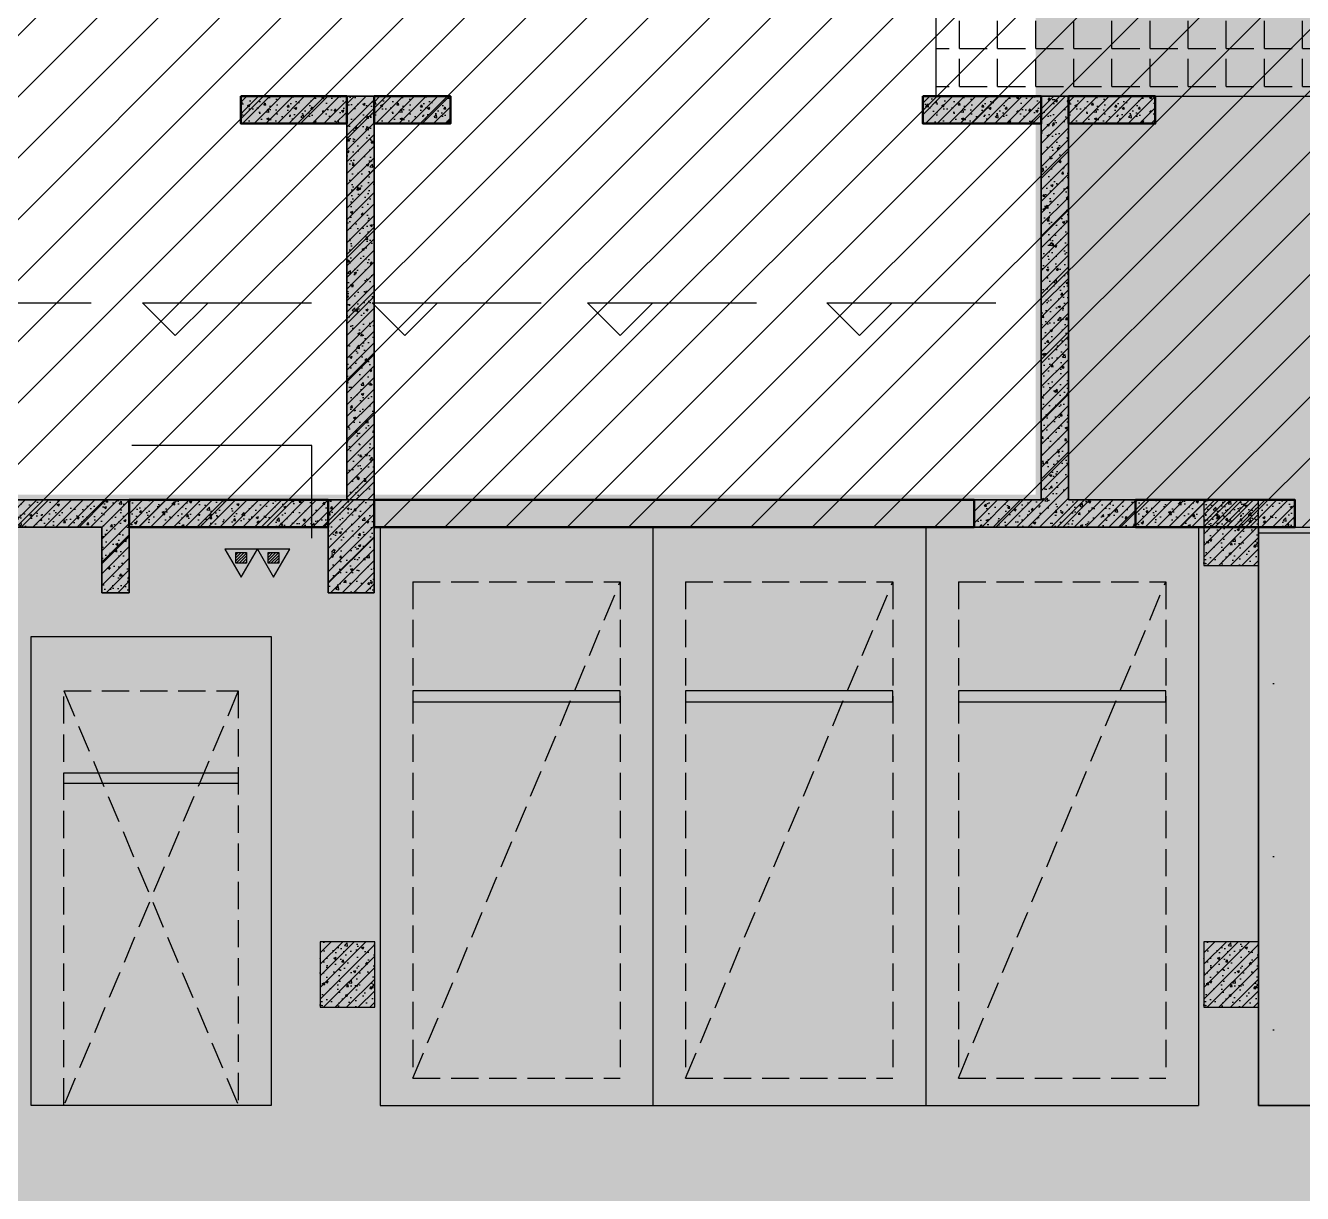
# Model space of a CAD drawing. Extents: x -1338203 to 1886333, y -530034 to 1031844.
# Drawn here: x 535456 to 547160, y 271842 to 282548 of the extents above; entities that cross this region are included whole.
import ezdxf

# ---------------------------------------------------------------- set-up
doc = ezdxf.new("R2010")
doc.units = 0
doc.header["$LTSCALE"] = 1000
doc.header["$MEASUREMENT"] = 0
doc.linetypes.add('A-001-平面B2$0$__DASH', pattern=[0.35, 0.25, -0.1])
doc.linetypes.add('DASH', pattern=[0.35, 0.25, -0.1])
doc.layers.add('A-001-主楼组合参照B1$0$0A-X-AREA', color=6, linetype='Continuous', plot=False)
for name, color, linetype in [('A-001-平面参照B1$0$0A-ELEV-PATT', 8, 'Continuous'), ('A-001-平面参照B1$0$AUDIT_D_220531184525-2', 40, 'Continuous'), ('A-001-车位参照B1$0$A-001-车位参照B1$0$0A-P-PKNG-CAR(B)', 21, 'Continuous'), ('A-19-平面B1$0$0A-A-SYMB-ELEV', 150, 'Continuous'), ('A-19-平面B1$0$0A-DETL-HATH', 8, 'Continuous'), ('p-a-regular', 5, 'Continuous'), ('S001地下一墙柱$0$S001地下一墙柱$0$0S-CC-LINE', 52, 'Continuous'), ('S001地下一墙柱$0$S001地下一墙柱$0$0S-CW-HATCH', 251, 'Continuous'), ('S001地下一墙柱$0$S001地下一墙柱$0$0S-CW-HATCH-UP', 251, 'Continuous'), ('S19柱墙B1_1$0$0S-CC-LINE', 52, 'Continuous'), ('S19柱墙B1_1$0$0S-CW-HATCH', 251, 'Continuous'), ('S19柱墙B1_1$0$0S-CW-HATCH-UP', 251, 'Continuous'), ('负一层消火栓$0$0P-DIM-FH', 3, 'Continuous'), ('负一层消火栓$0$0P-EQUIP-FH', 7, 'Continuous')]:
    doc.layers.add(name, color=color, linetype=linetype)
doc.layers.add('p-a-mini', color=7, linetype='Continuous', true_color=0x0050ff)
doc.layers.add('p-a-regular-narrow', color=7, linetype='Continuous', true_color=0x9600ff)
doc.layers.add('p-h-walkable', color=7, linetype='Continuous', lineweight=70, true_color=0xf0f0f0)
doc.layers.add('S19柱墙B1_1$0$0S-CW-LINE', color=7, linetype='Continuous', lineweight=50)
pattern_1 = [(45, (-22410.35, -99883.33), (-53.0330086, 53.0330086), []), (50, (-22410.35, -99883.33), (215.178055, -18.82564), [22.5, -247.5]), (355, (-22410.35, -99883.33), (-41.6254, 225.65764), [18, -198]), (100.4514, (-22392.42, -99884.9), (173.552815, 206.83186), [19.12206, -210.342634]), (46.1842, (-22410.35, -99823.33), (320.17231, -49.6557), [33.75, -371.25]), (96.6356, (-22383.67, -99827.47), (280.39881, 292.23536), [28.68309, -315.5139]), (351.1842, (-22410.35, -99823.33), (280.39858, 292.23558), [27, -297]), (21, (-22380.35, -99838.33), (179.072116, -120.785667), [22.5, -247.5]), (326, (-22380.35, -99838.33), (72.9946, 217.54501), [18, -198]), (71.4514, (-22365.43, -99848.4), (252.06679, 96.75915), [19.12206, -210.342634]), (37.5, (-22410.35, -99883.33), (3.647957, 99.868156), [0, -195.6, 0, -201, 0, -198.75]), (7.5, (-22410.35, -99883.33), (78.920861, 118.323514), [0, -114.6, 0, -191.1, 0, -75.75]), (327.5, (-22477.25, -99883.33), (160.146731, -6.7664615), [0, -75, 0, -234, 0, -310.5]), (317.5, (-22507.25, -99883.33), (174.95585, 30.031495), [0, -97.5, 0, -155.4, 0, -220.5])]

# ---------------------------------------------------------------- blocks, each defined once
blk = doc.blocks.new('A-001-平面参照B1')
at = {"layer": 'A-001-平面参照B1$0$0A-ELEV-PATT'}
h = blk.add_hatch(dxfattribs=at)
h.set_pattern_fill('DOTS', color=256, scale=500)
h.set_pattern_definition([(0, (-766365.4, -306889.1), (396.875, 793.75), [0, -793.75])])
h.paths.add_polyline_path([(-216559, -34240), (-219609, -34240), (-219609, -28990), (-216559, -28990)])
at = {"layer": 'A-001-平面参照B1$0$AUDIT_D_220531184525-2', "ltscale": 0.002}
blk.add_lwpolyline([(-219609, -28940), (-219609, -34240), (-216559, -34240), (-216559, -28940)], dxfattribs=at)
blk.add_lwpolyline([(-216559, -34240), (-219609, -34240), (-219609, -28990), (-216559, -28990)], close=True, dxfattribs=at)
blk = doc.blocks.new('负一层消火栓$0$$TwtSys$00000546')
h = blk.add_hatch()
h.set_pattern_fill('ANSI31', color=256, scale=200, style=0)
h.set_pattern_definition([(45, (-38543.802, -6670.83), (-17.67767, 17.67767), [])])
h.paths.add_polyline_path([(-65, 174), (65, 174), (65, 44), (-65, 44)])
for points in [[(0, 344), (-198, 0), (198, 0)], [(-65, 174), (65, 174), (65, 44), (-65, 44)]]:
    blk.add_lwpolyline(points, close=True)
blk = doc.blocks.new('负一层消火栓')
at = {"layer": '负一层消火栓$0$0P-DIM-FH'}
for p, q in [((-228285, -28190), (-229935, -28190)), ((-228285, -29040), (-228285, -28190))]:
    blk.add_line(p, q, dxfattribs=at)
at = {"layer": '负一层消火栓$0$0P-EQUIP-FH', "xscale": 0.75, "yscale": 0.75, "zscale": 0.75, "rotation": 180}
for p in [(-228933, -29140, 167100), (-228933, -29140, 167100), (-228636, -29140, 167100), (-228636, -29140, 167100)]:
    blk.add_blockref('负一层消火栓$0$$TwtSys$00000546', p, dxfattribs=at)
blk = doc.blocks.new('A-001-车位参照B1$0$A-001-车位参照B1$0$A-001-车位参照B1$0$A$C43AE5A3B')
at = {"color": 241}
blk.add_lwpolyline([(2500, 0), (2500, 4300), (300, 4300), (300, 0)], close=True, dxfattribs=at)
at = {"color": 241, "linetype": 'DASH'}
for points in [[(2200, 0), (2200, 3800), (600, 3800), (600, 0), (2200, 0)], [(600, 3800), (2200, 0)], [(2200, 3800), (600, 0)]]:
    blk.add_lwpolyline(points, dxfattribs=at)
at = {"color": 241}
blk.add_lwpolyline([(2200, 3050), (600, 3050), (600, 2950), (2200, 2950), (2200, 3050)], dxfattribs=at)
at = {"layer": 'p-a-mini', "ltscale": 0.002, "const_width": 1000}
blk.add_lwpolyline([(1400, 0), (1400, 3800)], dxfattribs=at)
blk = doc.blocks.new('A-19-平面B1')
at = {"layer": 'A-19-平面B1$0$0A-DETL-HATH'}
h = blk.add_hatch(dxfattribs=at)
h.set_pattern_fill('ANGLE', color=256, scale=100)
h.set_pattern_definition([(0, (190924.8, -284146.34), (0, 349.25), [254, -95.25]), (90, (190924.8, -284146.34), (-349.25, 3e-14), [254, -95.25])])
h.paths.add_polyline_path([(35925, -90), (28510, -90), (28510, -1340), (35925, -1340)])
at = {"layer": 'A-19-平面B1$0$0A-A-SYMB-ELEV'}
for p, q in [((19219, -3234), (20768, -3234)), ((21538, -3534), (21238, -3234)), ((21238, -3234), (22787, -3234)), ((21538, -3534), (21838, -3234)), ((23641, -3534), (23341, -3234)), ((23341, -3234), (24890, -3234)), ((23641, -3534), (23941, -3234)), ((25615, -3534), (25315, -3234)), ((25315, -3234), (26864, -3234)), ((25615, -3534), (25915, -3234)), ((27810, -3534), (27510, -3234)), ((27510, -3234), (29059, -3234)), ((27810, -3534), (28110, -3234))]:
    blk.add_line(p, q, dxfattribs=at)
at = {"layer": 'A-19-平面B1$0$0A-DETL-HATH'}
blk.add_lwpolyline([(35925, -90), (28510, -90), (28510, -1340), (35925, -1340)], close=True, dxfattribs=at)

msp = doc.modelspace()

# ---------------------------------------------------------------- hatches: boundary and pattern name
at = {"ltscale": 0.002}
h = msp.add_hatch(dxfattribs=at)
h.set_pattern_fill('ANSI31', color=8, scale=250)
h.set_pattern_definition([(45, (766365.37, 306889.07), (-280.633, 280.633), [])])
h.paths.add_polyline_path([(564290.7, 280949.1), (564290.7, 286729.1), (563615.7, 286729.1), (562347.1, 286729.1), (557580.7, 286729.1), (557580.7, 287729.1), (549550.7, 287729.1), (549550.7, 291299.1), (546430.7, 291299.1), (546430.7, 287729.1), (538400.7, 287729.1), (538400.7, 286729.1), (536040.7, 286729.1), (536040.7, 287639.1), (533980.7, 287639.1), (533980.7, 286729.1), (529300.7, 286729.1), (529300.7, 287639.1), (527240.7, 287639.1), (527240.7, 286729.1), (524880.7, 286729.1), (524880.7, 287729.1), (516850.7, 287729.1), (516850.7, 291299.1), (513730.7, 291299.1), (513730.7, 287729.1), (505880.7, 287729.1), (505700.7, 287729.1), (505700.7, 286728.3), (498990.7, 286729.1), (498990.7, 286317.5), (498990.7, 286315.9), (498990.7, 285469.1), (498170.7, 285469.1), (498170.7, 284029.1), (498990.7, 284029.1), (498990.7, 278176), (498990.7, 277949.1), (514140.7, 277949.1), (514240.7, 277949.1), (524630.7, 277949.1), (524630.7, 277349.1), (525050.7, 277349.1), (525050.7, 277949.1), (526875.7, 277949.1), (526875.7, 277349.1), (527125.7, 277349.1), (527125.7, 277949.1), (528455.7, 277949.1), (528455.7, 277349.1), (528705.7, 277349.1), (528705.7, 277949.1), (534575.7, 277949.1), (534575.7, 277349.1), (534825.7, 277349.1), (534825.7, 277949.1), (536155.7, 277949.1), (536155.7, 277349.1), (536405.7, 277349.1), (536405.7, 277949.1), (538230.7, 277949.1), (538230.7, 277349.1), (538650.7, 277349.1), (538650.7, 277949.1), (557330.7, 277949.1), (557330.7, 277349.1), (557750.7, 277349.1), (557750.7, 277949.1), (559575.7, 277949.1), (559575.7, 277349.1), (559825.7, 277349.1), (559825.7, 277949.1), (561155.7, 277949.1), (561155.7, 277349.1), (561405.7, 277349.1), (561405.7, 277949.1), (565130.7, 277949.1), (565130.7, 280949.1)])
at = {"layer": 'p-h-walkable', "ltscale": 0.002}
h = msp.add_hatch(color=256, dxfattribs=at)
h.dxf.hatch_style = 1
h.paths.add_polyline_path([(514490.7, 277949.1), (514490.7, 273889.1), (520955.8, 273889.1), (534087.5, 256178.4), (538435.4, 250314.4), (543356.6, 253600.3), (543356.6, 247019.1), (549661, 247019.3), (549661, 243449.1), (545126, 243199.1), (545126, 237619.1), (557691, 237619.1), (557441, 242359.1), (578076.6, 242257.5), (578076.6, 244575.6), (585736.6, 244575.6), (585666.6, 241345.6), (590066.6, 241095.6), (590066.6, 238825.6), (593136.6, 238825.6), (593136.6, 241295.6), (598286.6, 241295.6), (598286.6, 244325.6), (613616.6, 244572.5), (613616.6, 241342.5), (618501.6, 241295.6), (618501.6, 238825.6), (621086.6, 238825.6), (621086.6, 241095.6), (626401.6, 241345.6), (626236.6, 244325.6), (640276.6, 244575.6), (640276.6, 286691), (623126.6, 286349.1), (623426.6, 293689.1), (616446.6, 293689.1), (616746.6, 286599.1), (595256.5, 286349.2), (595676.6, 293689.1), (588396.6, 293689.1), (588796.6, 286599.1), (572877.6, 286649.1), (571931.6, 275549.1), (564290.7, 275549.1), (564290.7, 277949.1), (551215.7, 278199.1), (551215.7, 287479.1), (544765.7, 287479.1), (544765.7, 278199.1), (518515.7, 278199.1), (518515.7, 287479.1), (512315.7, 287479.1), (512315.7, 278199.1)])
at = {"layer": 'S001地下一墙柱$0$S001地下一墙柱$0$0S-CW-HATCH'}
h = msp.add_hatch(color=256, dxfattribs=at)
h.dxf.hatch_style = 1
h.paths.add_polyline_path([(546756.6, 278199.1), (546256.6, 278199.1), (546256.6, 277599.1), (546756.6, 277599.1)])
h = msp.add_hatch(color=256, dxfattribs=at)
h.dxf.hatch_style = 1
h.paths.add_polyline_path([(538656.6, 274149.1), (538156.6, 274149.1), (538156.6, 273549.1), (538656.6, 273549.1)])
h = msp.add_hatch(color=256, dxfattribs=at)
h.dxf.hatch_style = 1
h.paths.add_polyline_path([(546756.6, 274149.1), (546256.6, 274149.1), (546256.6, 273549.1), (546756.6, 273549.1)])
at = {"layer": 'S001地下一墙柱$0$S001地下一墙柱$0$0S-CW-HATCH-UP'}
h = msp.add_hatch(dxfattribs=at)
h.set_pattern_fill('钢筋混凝土', color=256, scale=30)
h.set_pattern_definition([(45, (579067.33, 287150.79), (-53.03301, 53.03301), []), (50, (579067.33, 287150.79), (215.1781, -18.8256), [22.5, -247.5]), (355, (579067.33, 287150.8), (-41.6254, 225.6576), [18, -198]), (100.4514, (579085.26, 287149.22), (173.5528, 206.8319), [19.122, -210.3426]), (46.1842, (579067.33, 287210.8), (320.1723, -49.6557), [33.75, -371.25]), (96.6356, (579094, 287206.65), (280.3988, 292.2354), [28.683, -315.514]), (351.1842, (579067.33, 287210.8), (280.3986, 292.2356), [27, -297]), (21, (579097.33, 287195.79), (179.0721, -120.7857), [22.5, -247.5]), (326, (579097.33, 287195.8), (72.9946, 217.545), [18, -198]), (71.4514, (579112.25, 287185.72), (252.0668, 96.7591), [19.122, -210.3426]), (37.5, (579067.33, 287150.79), (3.64796, 99.86816), [0, -195.6, 0, -201, 0, -198.75]), (7.5, (579067.33, 287150.79), (78.92086, 118.3235), [0, -114.6, 0, -191.1, 0, -75.75]), (327.5, (579000.43, 287150.79), (160.14673, -6.76646), [0, -75, 0, -234, 0, -310.5]), (317.5, (578970.43, 287150.79), (174.95585, 30.0315), [0, -97.5, 0, -155.4, 0, -220.5])])
h.paths.add_polyline_path([(546756.6, 278199.1), (546256.6, 278199.1), (546256.6, 277599.1), (546756.6, 277599.1)])
h = msp.add_hatch(dxfattribs=at)
h.set_pattern_fill('钢筋混凝土', color=256, scale=30)
h.set_pattern_definition([(45, (570967.33, 283100.786), (-53.03301, 53.03301), []), (50, (570967.33, 283100.79), (215.1781, -18.8256), [22.5, -247.5]), (355, (570967.33, 283100.79), (-41.6254, 225.6576), [18, -198]), (100.4514, (570985.26, 283099.22), (173.5528, 206.8319), [19.122, -210.3426]), (46.1842, (570967.33, 283160.79), (320.1723, -49.6557), [33.75, -371.25]), (96.6356, (570994, 283156.65), (280.3988, 292.2354), [28.683, -315.514]), (351.1842, (570967.33, 283160.8), (280.3986, 292.2356), [27, -297]), (21, (570997.33, 283145.79), (179.0721, -120.7857), [22.5, -247.5]), (326, (570997.33, 283145.79), (72.9946, 217.545), [18, -198]), (71.4514, (571012.25, 283135.72), (252.0668, 96.7591), [19.122, -210.3426]), (37.5, (570967.33, 283100.79), (3.64796, 99.86816), [0, -195.6, 0, -201, 0, -198.75]), (7.5, (570967.33, 283100.79), (78.92086, 118.3235), [0, -114.6, 0, -191.1, 0, -75.75]), (327.5, (570900.43, 283100.79), (160.14673, -6.76646), [0, -75, 0, -234, 0, -310.5]), (317.5, (570870.43, 283100.79), (174.95585, 30.0315), [0, -97.5, 0, -155.4, 0, -220.5])])
h.paths.add_polyline_path([(538656.6, 274149.1), (538156.6, 274149.1), (538156.6, 273549.1), (538656.6, 273549.1)])
h = msp.add_hatch(dxfattribs=at)
h.set_pattern_fill('钢筋混凝土', color=256, scale=30)
h.set_pattern_definition([(45, (579067.33, 283100.786), (-53.03301, 53.03301), []), (50, (579067.33, 283100.79), (215.1781, -18.8256), [22.5, -247.5]), (355, (579067.33, 283100.79), (-41.6254, 225.6576), [18, -198]), (100.4514, (579085.26, 283099.22), (173.5528, 206.8319), [19.122, -210.3426]), (46.1842, (579067.33, 283160.79), (320.1723, -49.6557), [33.75, -371.25]), (96.6356, (579094, 283156.65), (280.3988, 292.2354), [28.683, -315.514]), (351.1842, (579067.33, 283160.8), (280.3986, 292.2356), [27, -297]), (21, (579097.33, 283145.79), (179.0721, -120.7857), [22.5, -247.5]), (326, (579097.33, 283145.79), (72.9946, 217.545), [18, -198]), (71.4514, (579112.25, 283135.72), (252.0668, 96.7591), [19.122, -210.3426]), (37.5, (579067.33, 283100.79), (3.64796, 99.86816), [0, -195.6, 0, -201, 0, -198.75]), (7.5, (579067.33, 283100.79), (78.92086, 118.3235), [0, -114.6, 0, -191.1, 0, -75.75]), (327.5, (579000.43, 283100.79), (160.14673, -6.76646), [0, -75, 0, -234, 0, -310.5]), (317.5, (578970.43, 283100.79), (174.95585, 30.0315), [0, -97.5, 0, -155.4, 0, -220.5])])
h.paths.add_polyline_path([(546756.6, 274149.1), (546256.6, 274149.1), (546256.6, 273549.1), (546756.6, 273549.1)])
at = {"layer": 'S19柱墙B1_1$0$0S-CW-HATCH'}
h = msp.add_hatch(color=256, dxfattribs=at)
h.dxf.hatch_style = 1
h.paths.add_polyline_path([(537430.7, 281899.1), (538400.7, 281899.1), (538400.7, 281649.1), (537430.7, 281649.1)])
h = msp.add_hatch(color=256, dxfattribs=at)
h.dxf.hatch_style = 1
h.paths.add_polyline_path([(538650.7, 278199.1), (538650.7, 281899.1), (538400.7, 281899.1), (538400.7, 278199.1)])
h = msp.add_hatch(color=256, dxfattribs=at)
h.dxf.hatch_style = 1
h.paths.add_polyline_path([(538650.7, 281899.1), (539350.7, 281899.1), (539350.7, 281649.1), (538650.7, 281649.1)])
h = msp.add_hatch(color=256, dxfattribs=at)
h.dxf.hatch_style = 1
h.paths.add_polyline_path([(543680.7, 281899.1), (544765.7, 281899.1), (544765.7, 281649.1), (543680.7, 281649.1)])
h = msp.add_hatch(color=256, dxfattribs=at)
h.dxf.hatch_style = 1
h.paths.add_polyline_path([(545015.7, 278199.1), (545630.7, 278199.1), (545630.7, 277949.1), (544890.7, 277949.1), (544150.7, 277949.1), (544150.7, 278199.1), (544765.7, 278199.1), (544765.7, 281899.1), (545015.7, 281899.1)])
h = msp.add_hatch(color=256, dxfattribs=at)
h.dxf.hatch_style = 1
h.paths.add_polyline_path([(545015.7, 281899.1), (545810.7, 281899.1), (545810.7, 281649.1), (545015.7, 281649.1)])
h = msp.add_hatch(color=256, dxfattribs=at)
h.dxf.hatch_style = 1
h.paths.add_polyline_path([(536405.7, 277349.1), (536155.7, 277349.1), (536155.7, 277949.1), (535490.7, 277949.1), (534825.7, 277949.1), (534825.7, 277349.1), (534575.7, 277349.1), (534575.7, 278199.1), (535490.7, 278199.1), (536405.7, 278199.1)])
at = {"layer": 'S19柱墙B1_1$0$0S-CW-HATCH', "ltscale": 0.002}
h = msp.add_hatch(color=256, dxfattribs=at)
h.dxf.hatch_style = 1
h.paths.add_polyline_path([(536405.7, 277949.1), (538230.7, 277949.1), (538230.7, 278199.1), (536405.7, 278199.1)])
at = {"layer": 'S19柱墙B1_1$0$0S-CW-HATCH'}
h = msp.add_hatch(color=256, dxfattribs=at)
h.dxf.hatch_style = 1
h.paths.add_polyline_path([(538230.7, 278199.1), (538650.7, 278199.1), (538650.7, 277349.1), (538230.7, 277349.1)])
at = {"layer": 'S19柱墙B1_1$0$0S-CW-HATCH', "ltscale": 0.002}
h = msp.add_hatch(color=256, dxfattribs=at)
h.dxf.hatch_style = 1
h.paths.add_polyline_path([(538650.7, 277949.1), (544150.7, 277949.1), (544150.7, 278199.1), (538650.7, 278199.1)])
h = msp.add_hatch(color=256, dxfattribs=at)
h.dxf.hatch_style = 1
h.paths.add_polyline_path([(545630.7, 277949.1), (547090.7, 277949.1), (547090.7, 278199.1), (545630.7, 278199.1)])
at = {"layer": 'S19柱墙B1_1$0$0S-CW-HATCH-UP'}
h = msp.add_hatch(dxfattribs=at)
h.set_pattern_fill('钢筋混凝土', color=256, scale=30)
h.set_pattern_definition([(45, (-2378879.41, 15913.215), (-53.0330086, 53.0330086), []), (50, (-2378879.41, 15913.22), (215.178055, -18.82564), [22.5, -247.5]), (355, (-2378879.4, 15913.22), (-41.6254, 225.65764), [18, -198]), (100.4514, (-2378861.48, 15911.65), (173.552815, 206.831863), [19.122057, -210.342634]), (46.1842, (-2378879.4, 15973.22), (320.172315, -49.655704), [33.75, -371.25]), (96.6356, (-2378852.73, 15969.08), (280.39881, 292.23536), [28.683086, -315.5139]), (351.1842, (-2378879.4, 15973.2), (280.398584, 292.23558), [27, -297]), (21, (-2378849.41, 15958.22), (179.072116, -120.785667), [22.5, -247.5]), (326, (-2378849.4, 15958.22), (72.9946, 217.545014), [18, -198]), (71.4514, (-2378834.49, 15948.15), (252.066789, 96.759149), [19.122057, -210.342634]), (37.5, (-2378879.41, 15913.215), (3.6479566, 99.8681561), [0, -195.6, 0, -201, 0, -198.75]), (7.5, (-2378879.41, 15913.22), (78.9208612, 118.3235136), [0, -114.6, 0, -191.1, 0, -75.75]), (327.5, (-2378946.31, 15913.215), (160.1467309, -6.7664615), [0, -75, 0, -234, 0, -310.5]), (317.5, (-2378976.31, 15913.22), (174.955851, 30.031495), [0, -97.5, 0, -155.4, 0, -220.5])])
h.paths.add_polyline_path([(537430.7, 281899.1), (538400.7, 281899.1), (538400.7, 281649.1), (537430.7, 281649.1)])
h = msp.add_hatch(dxfattribs=at)
h.set_pattern_fill('钢筋混凝土', color=256, scale=30)
h.set_pattern_definition([(45, (-15350.35, -99883.33), (-53.033009, 53.033009), []), (50, (-15350.35, -99883.33), (215.178055, -18.82564), [22.5, -247.5]), (355, (-15350.35, -99883.33), (-41.6254, 225.65764), [18, -198]), (100.4514, (-15332.42, -99884.9), (173.552815, 206.83186), [19.12206, -210.342634]), (46.1842, (-15350.35, -99823.33), (320.17231, -49.6557), [33.75, -371.25]), (96.6356, (-15323.67, -99827.47), (280.39881, 292.23536), [28.68309, -315.5139]), (351.1842, (-15350.35, -99823.33), (280.39858, 292.23558), [27, -297]), (21, (-15320.35, -99838.33), (179.072116, -120.785667), [22.5, -247.5]), (326, (-15320.35, -99838.33), (72.9946, 217.54501), [18, -198]), (71.4514, (-15305.43, -99848.4), (252.06679, 96.75915), [19.12206, -210.342634]), (37.5, (-15350.35, -99883.33), (3.647957, 99.868156), [0, -195.6, 0, -201, 0, -198.75]), (7.5, (-15350.35, -99883.33), (78.920861, 118.323514), [0, -114.6, 0, -191.1, 0, -75.75]), (327.5, (-15417.25, -99883.33), (160.146731, -6.7664615), [0, -75, 0, -234, 0, -310.5]), (317.5, (-15447.25, -99883.33), (174.95585, 30.031495), [0, -97.5, 0, -155.4, 0, -220.5])])
h.paths.add_polyline_path([(538650.7, 278199.1), (538650.7, 281899.1), (538400.7, 281899.1), (538400.7, 278199.1)])
h = msp.add_hatch(dxfattribs=at)
h.set_pattern_fill('钢筋混凝土', color=256, scale=30)
h.set_pattern_definition([(45, (-2377659.41, 15913.215), (-53.0330086, 53.0330086), []), (50, (-2377659.41, 15913.22), (215.178055, -18.82564), [22.5, -247.5]), (355, (-2377659.4, 15913.22), (-41.6254, 225.65764), [18, -198]), (100.4514, (-2377641.48, 15911.65), (173.552815, 206.831863), [19.122057, -210.342634]), (46.1842, (-2377659.4, 15973.22), (320.172315, -49.655704), [33.75, -371.25]), (96.6356, (-2377632.73, 15969.08), (280.39881, 292.23536), [28.683086, -315.5139]), (351.1842, (-2377659.4, 15973.2), (280.398584, 292.23558), [27, -297]), (21, (-2377629.41, 15958.22), (179.072116, -120.785667), [22.5, -247.5]), (326, (-2377629.4, 15958.22), (72.9946, 217.545014), [18, -198]), (71.4514, (-2377614.49, 15948.15), (252.066789, 96.759149), [19.122057, -210.342634]), (37.5, (-2377659.41, 15913.215), (3.6479566, 99.8681561), [0, -195.6, 0, -201, 0, -198.75]), (7.5, (-2377659.41, 15913.22), (78.9208612, 118.3235136), [0, -114.6, 0, -191.1, 0, -75.75]), (327.5, (-2377726.31, 15913.215), (160.1467309, -6.7664615), [0, -75, 0, -234, 0, -310.5]), (317.5, (-2377756.31, 15913.22), (174.955851, 30.031495), [0, -97.5, 0, -155.4, 0, -220.5])])
h.paths.add_polyline_path([(538650.7, 281899.1), (539350.7, 281899.1), (539350.7, 281649.1), (538650.7, 281649.1)])
h = msp.add_hatch(dxfattribs=at)
h.set_pattern_fill('钢筋混凝土', color=256, scale=30)
h.set_pattern_definition([(45, (-2372514.41, 15913.215), (-53.0330086, 53.0330086), []), (50, (-2372514.41, 15913.22), (215.178055, -18.82564), [22.5, -247.5]), (355, (-2372514.41, 15913.22), (-41.6254, 225.65764), [18, -198]), (100.4514, (-2372496.48, 15911.65), (173.552815, 206.831863), [19.122057, -210.342634]), (46.1842, (-2372514.4, 15973.22), (320.172315, -49.655704), [33.75, -371.25]), (96.6356, (-2372487.73, 15969.08), (280.39881, 292.23536), [28.683086, -315.5139]), (351.1842, (-2372514.4, 15973.2), (280.398584, 292.23558), [27, -297]), (21, (-2372484.41, 15958.22), (179.072116, -120.785667), [22.5, -247.5]), (326, (-2372484.41, 15958.22), (72.9946, 217.545014), [18, -198]), (71.4514, (-2372469.5, 15948.15), (252.066789, 96.759149), [19.122057, -210.342634]), (37.5, (-2372514.41, 15913.215), (3.6479566, 99.8681561), [0, -195.6, 0, -201, 0, -198.75]), (7.5, (-2372514.41, 15913.22), (78.9208612, 118.3235136), [0, -114.6, 0, -191.1, 0, -75.75]), (327.5, (-2372581.31, 15913.215), (160.1467309, -6.7664615), [0, -75, 0, -234, 0, -310.5]), (317.5, (-2372611.31, 15913.22), (174.955851, 30.031495), [0, -97.5, 0, -155.4, 0, -220.5])])
h.paths.add_polyline_path([(543680.7, 281899.1), (544765.7, 281899.1), (544765.7, 281649.1), (543680.7, 281649.1)])
h = msp.add_hatch(dxfattribs=at)
h.set_pattern_fill('钢筋混凝土', color=256, scale=30)
h.set_pattern_definition(pattern_1)
h.paths.add_polyline_path([(545015.7, 278199.1), (545630.7, 278199.1), (545630.7, 277949.1), (544890.7, 277949.1), (544150.7, 277949.1), (544150.7, 278199.1), (544765.7, 278199.1), (544765.7, 281899.1), (545015.7, 281899.1)])
h = msp.add_hatch(dxfattribs=at)
h.set_pattern_fill('钢筋混凝土', color=256, scale=30)
h.set_pattern_definition([(45, (-2371294.41, 15913.215), (-53.0330086, 53.0330086), []), (50, (-2371294.41, 15913.22), (215.178055, -18.82564), [22.5, -247.5]), (355, (-2371294.41, 15913.22), (-41.6254, 225.65764), [18, -198]), (100.4514, (-2371276.48, 15911.65), (173.552815, 206.831863), [19.122057, -210.342634]), (46.1842, (-2371294.4, 15973.22), (320.172315, -49.655704), [33.75, -371.25]), (96.6356, (-2371267.73, 15969.08), (280.39881, 292.23536), [28.683086, -315.5139]), (351.1842, (-2371294.4, 15973.2), (280.398584, 292.23558), [27, -297]), (21, (-2371264.41, 15958.22), (179.072116, -120.785667), [22.5, -247.5]), (326, (-2371264.41, 15958.22), (72.9946, 217.545014), [18, -198]), (71.4514, (-2371249.5, 15948.15), (252.066789, 96.759149), [19.122057, -210.342634]), (37.5, (-2371294.41, 15913.215), (3.6479566, 99.8681561), [0, -195.6, 0, -201, 0, -198.75]), (7.5, (-2371294.41, 15913.22), (78.9208612, 118.3235136), [0, -114.6, 0, -191.1, 0, -75.75]), (327.5, (-2371361.31, 15913.215), (160.1467309, -6.7664615), [0, -75, 0, -234, 0, -310.5]), (317.5, (-2371391.31, 15913.22), (174.955851, 30.031495), [0, -97.5, 0, -155.4, 0, -220.5])])
h.paths.add_polyline_path([(545015.7, 281899.1), (545810.7, 281899.1), (545810.7, 281649.1), (545015.7, 281649.1)])
h = msp.add_hatch(dxfattribs=at)
h.set_pattern_fill('钢筋混凝土', color=256, scale=30)
h.set_pattern_definition(pattern_1)
h.paths.add_polyline_path([(536405.7, 277349.1), (536155.7, 277349.1), (536155.7, 277949.1), (535490.7, 277949.1), (534825.7, 277949.1), (534825.7, 277349.1), (534575.7, 277349.1), (534575.7, 278199.1), (535490.7, 278199.1), (536405.7, 278199.1)])
at = {"layer": 'S19柱墙B1_1$0$0S-CW-HATCH-UP', "ltscale": 0.002}
h = msp.add_hatch(dxfattribs=at)
h.set_pattern_fill('钢筋混凝土', color=256, scale=30)
h.set_pattern_definition([(45, (20215, 0.0003), (-53.033009, 53.033009), []), (50, (20215, 0.0003), (215.178055, -18.82564), [22.5, -247.5]), (355, (20215, 0.0003), (-41.6254, 225.65764), [18, -198]), (100.4514, (20232.93, -1.57), (173.552815, 206.83186), [19.12206, -210.34263]), (46.1842, (20215, 60), (320.17231, -49.6557), [33.75, -371.25]), (96.6356, (20241.68, 55.86), (280.39881, 292.23536), [28.68309, -315.5139]), (351.1842, (20215, 60), (280.39858, 292.23558), [27, -297]), (21, (20245, 45), (179.072116, -120.785667), [22.5, -247.5]), (326, (20245, 45), (72.9946, 217.54501), [18, -198]), (71.4514, (20259.92, 34.93), (252.06679, 96.75915), [19.12206, -210.34263]), (37.5, (20215, 0.0003), (3.647957, 99.868156), [0, -195.6, 0, -201, 0, -198.75]), (7.5, (20215, 0.0003), (78.920861, 118.323514), [0, -114.6, 0, -191.1, 0, -75.75]), (327.5, (20148.1, 0.0003), (160.146731, -6.766462), [0, -75, 0, -234, 0, -310.5]), (317.5, (20118.1, 0.0003), (174.95585, 30.031495), [0, -97.5, 0, -155.4, 0, -220.5])])
h.paths.add_polyline_path([(536405.7, 277949.1), (538230.7, 277949.1), (538230.7, 278199.1), (536405.7, 278199.1)])
at = {"layer": 'S19柱墙B1_1$0$0S-CW-HATCH-UP'}
h = msp.add_hatch(dxfattribs=at)
h.set_pattern_fill('钢筋混凝土', color=256, scale=30)
h.set_pattern_definition([(45, (515290.67, 283239.06), (-53.033, 53.033), []), (50, (515290.67, 283239.06), (215.178, -18.8256), [22.5, -247.5]), (355, (515290.67, 283239.06), (-41.6254, 225.6576), [18, -198]), (100.4514, (515308.6, 283237.5), (173.5528, 206.8319), [19.122, -210.3426]), (46.1842, (515290.67, 283299.06), (320.1723, -49.6557), [33.75, -371.25]), (96.6356, (515317.35, 283294.92), (280.399, 292.2354), [28.683, -315.514]), (351.1842, (515290.67, 283299.06), (280.3986, 292.2356), [27, -297]), (21, (515320.67, 283284.06), (179.0721, -120.7857), [22.5, -247.5]), (326, (515320.67, 283284.06), (72.9946, 217.545), [18, -198]), (71.4514, (515335.6, 283274), (252.0668, 96.7591), [19.122, -210.3426]), (37.5, (515290.67, 283239.06), (3.64796, 99.86816), [0, -195.6, 0, -201, 0, -198.75]), (7.5, (515290.67, 283239.06), (78.92086, 118.3235), [0, -114.6, 0, -191.1, 0, -75.75]), (327.5, (515223.77, 283239.06), (160.14673, -6.76646), [0, -75, 0, -234, 0, -310.5]), (317.5, (515193.77, 283239.06), (174.95585, 30.0315), [0, -97.5, 0, -155.4, 0, -220.5])])
h.paths.add_polyline_path([(538230.7, 278199.1), (538650.7, 278199.1), (538650.7, 277349.1), (538230.7, 277349.1)])
at = {"layer": 'S19柱墙B1_1$0$0S-CW-HATCH-UP', "ltscale": 0.002}
h = msp.add_hatch(dxfattribs=at)
h.set_pattern_fill('钢筋混凝土', color=256, scale=30)
h.set_pattern_definition([(45, (22460, 0.0003), (-53.033009, 53.033009), []), (50, (22460, 0.0003), (215.178055, -18.82564), [22.5, -247.5]), (355, (22460, 0.0003), (-41.6254, 225.65764), [18, -198]), (100.4514, (22477.93, -1.57), (173.552815, 206.83186), [19.12206, -210.34263]), (46.1842, (22460, 60), (320.17231, -49.6557), [33.75, -371.25]), (96.6356, (22486.68, 55.86), (280.39881, 292.23536), [28.68309, -315.5139]), (351.1842, (22460, 60), (280.39858, 292.23558), [27, -297]), (21, (22490, 45), (179.072116, -120.785667), [22.5, -247.5]), (326, (22490, 45), (72.9946, 217.54501), [18, -198]), (71.4514, (22504.92, 34.93), (252.06679, 96.75915), [19.12206, -210.34263]), (37.5, (22460, 0.0003), (3.647957, 99.868156), [0, -195.6, 0, -201, 0, -198.75]), (7.5, (22460, 0.0003), (78.920861, 118.323514), [0, -114.6, 0, -191.1, 0, -75.75]), (327.5, (22393.1, 0.0003), (160.146731, -6.766462), [0, -75, 0, -234, 0, -310.5]), (317.5, (22363.1, 0.0003), (174.95585, 30.031495), [0, -97.5, 0, -155.4, 0, -220.5])])
h.paths.add_polyline_path([(538650.7, 277949.1), (544150.7, 277949.1), (544150.7, 278199.1), (538650.7, 278199.1)])
h = msp.add_hatch(dxfattribs=at)
h.set_pattern_fill('钢筋混凝土', color=256, scale=30)
h.set_pattern_definition([(45, (29440, 0.0003), (-53.033009, 53.033009), []), (50, (29440, 0.0003), (215.178055, -18.82564), [22.5, -247.5]), (355, (29440, 0.0003), (-41.6254, 225.65764), [18, -198]), (100.4514, (29457.93, -1.57), (173.552815, 206.83186), [19.12206, -210.34263]), (46.1842, (29440, 60), (320.17231, -49.6557), [33.75, -371.25]), (96.6356, (29466.68, 55.86), (280.39881, 292.23536), [28.68309, -315.5139]), (351.1842, (29440, 60), (280.39858, 292.23558), [27, -297]), (21, (29470, 45), (179.072116, -120.785667), [22.5, -247.5]), (326, (29470, 45), (72.9946, 217.54501), [18, -198]), (71.4514, (29484.92, 34.93), (252.06679, 96.75915), [19.12206, -210.34263]), (37.5, (29440, 0.0003), (3.647957, 99.868156), [0, -195.6, 0, -201, 0, -198.75]), (7.5, (29440, 0.0003), (78.920861, 118.323514), [0, -114.6, 0, -191.1, 0, -75.75]), (327.5, (29373.1, 0.0003), (160.146731, -6.766462), [0, -75, 0, -234, 0, -310.5]), (317.5, (29343.1, 0.0003), (174.95585, 30.031495), [0, -97.5, 0, -155.4, 0, -220.5])])
h.paths.add_polyline_path([(545630.7, 277949.1), (547090.7, 277949.1), (547090.7, 278199.1), (545630.7, 278199.1)])

# ---------------------------------------------------------------- linework, layer by layer
for p, q in [((538706.5, 277949.2), (538706.5, 272649.2)), ((538706.5, 277949.2), (541206.5, 277949.2)), ((541206.5, 277949.2), (541206.5, 272649.2)), ((541206.5, 277949.2), (543706.5, 277949.2)), ((541206.5, 277949.2), (541206.5, 272649.2)), ((543706.5, 277949.2), (543706.5, 272649.2)), ((543706.5, 277949.2), (543706.5, 272649.2)), ((543706.5, 277949.2), (546206.5, 277949.2)), ((546206.5, 277949.2), (546206.5, 272649.2)), ((538706.5, 272649.2), (541206.5, 272649.2)), ((541206.5, 272649.2), (543706.5, 272649.2)), ((543706.5, 272649.2), (546206.5, 272649.2))]:
    msp.add_line(p, q)
at = {"linetype": 'A-001-平面B2$0$__DASH'}
for p, q in [((539006.5, 277449.2), (540906.5, 277449.2)), ((539006.5, 277449.2), (539006.5, 272899.2)), ((540906.5, 277449.2), (540906.5, 272899.2)), ((541506.5, 277449.2), (543406.5, 277449.2)), ((541506.5, 277449.2), (541506.5, 272899.2)), ((543406.5, 277449.2), (543406.5, 272899.2)), ((544006.5, 277449.2), (545906.5, 277449.2)), ((544006.5, 277449.2), (544006.5, 272899.2)), ((545906.5, 277449.2), (545906.5, 272899.2)), ((539006.5, 272899.2), (540906.5, 272899.2)), ((541506.5, 272899.2), (543406.5, 272899.2)), ((544006.5, 272899.2), (545906.5, 272899.2))]:
    msp.add_line(p, q, dxfattribs=at)
for points in [[(539006.5, 272899.2), (540906.5, 277449.2)], [(541506.5, 272899.2), (543406.5, 277449.2)], [(544006.5, 272899.2), (545906.5, 277449.2)]]:
    msp.add_lwpolyline(points, dxfattribs=at)
for points in [[(540906.5, 276449.2), (539006.5, 276449.2), (539006.5, 276349.2), (540906.5, 276349.2)], [(543406.5, 276449.2), (541506.5, 276449.2), (541506.5, 276349.2), (543406.5, 276349.2)], [(545906.5, 276449.2), (544006.5, 276449.2), (544006.5, 276349.2), (545906.5, 276349.2)]]:
    msp.add_lwpolyline(points, close=True)
at = {"layer": 'A-001-主楼组合参照B1$0$0A-X-AREA', "elevation": 83150, "flags": 128}
msp.add_lwpolyline([(534825.7, 277949.1), (536155.7, 277949.1), (536155.7, 277349.1), (536405.7, 277349.1), (536405.7, 277949.1), (538230.7, 277949.1), (538230.7, 277349.1), (538650.7, 277349.1), (538650.7, 277949.1), (557330.7, 277949.1)], dxfattribs=at)
at = {"layer": 'p-a-regular', "ltscale": 0.002, "const_width": 1000}
for points in [[(539956.5, 277449.2), (539956.5, 272899.2)], [(544956.5, 277449.2), (544956.5, 272899.2)]]:
    msp.add_lwpolyline(points, dxfattribs=at)
at = {"layer": 'p-a-regular-narrow', "ltscale": 0.002, "const_width": 1000}
msp.add_lwpolyline([(542456.5, 277449.2), (542456.5, 272899.2)], dxfattribs=at)
at = {"layer": 'p-h-walkable', "ltscale": 0.002, "const_width": 100}
msp.add_lwpolyline([(544765.7, 287479.1), (544765.7, 278199.1), (518515.7, 278199.1), (518515.7, 287479.1)], dxfattribs=at)
at = {"layer": 'S001地下一墙柱$0$S001地下一墙柱$0$0S-CC-LINE'}
for points in [[(546756.6, 278199.1), (546256.6, 278199.1), (546256.6, 277599.1), (546756.6, 277599.1)], [(538656.6, 274149.1), (538156.6, 274149.1), (538156.6, 273549.1), (538656.6, 273549.1)], [(546756.6, 274149.1), (546256.6, 274149.1), (546256.6, 273549.1), (546756.6, 273549.1)]]:
    msp.add_lwpolyline(points, close=True, dxfattribs=at)
at = {"layer": 'S19柱墙B1_1$0$0S-CC-LINE', "lineweight": 35}
msp.add_lwpolyline([(538230.7, 278199.1), (538650.7, 278199.1), (538650.7, 277349.1), (538230.7, 277349.1)], close=True, dxfattribs=at)
at = {"layer": 'S19柱墙B1_1$0$0S-CW-LINE'}
for points in [[(537430.7, 281899.1), (538400.7, 281899.1), (538400.7, 281649.1), (537430.7, 281649.1)], [(538650.7, 281899.1), (539350.7, 281899.1), (539350.7, 281649.1), (538650.7, 281649.1)], [(543680.7, 281899.1), (544765.7, 281899.1), (544765.7, 281649.1), (543680.7, 281649.1)], [(545015.7, 281899.1), (545810.7, 281899.1), (545810.7, 281649.1), (545015.7, 281649.1)]]:
    msp.add_lwpolyline(points, close=True, dxfattribs=at)
at = {"layer": 'S19柱墙B1_1$0$0S-CW-LINE', "lineweight": 35}
for points in [[(538650.7, 278199.1), (538650.7, 281899.1), (538400.7, 281899.1), (538400.7, 278199.1)], [(545015.7, 278199.1), (545630.7, 278199.1), (545630.7, 277949.1), (544890.7, 277949.1), (544150.7, 277949.1), (544150.7, 278199.1), (544765.7, 278199.1), (544765.7, 281899.1), (545015.7, 281899.1)], [(536405.7, 277349.1), (536155.7, 277349.1), (536155.7, 277949.1), (535490.7, 277949.1), (534825.7, 277949.1), (534825.7, 277349.1), (534575.7, 277349.1), (534575.7, 278199.1), (535490.7, 278199.1), (536405.7, 278199.1)]]:
    msp.add_lwpolyline(points, close=True, dxfattribs=at)
at = {"layer": 'S19柱墙B1_1$0$0S-CW-LINE', "ltscale": 0.002}
for points in [[(536405.7, 277949.1), (538230.7, 277949.1), (538230.7, 278199.1), (536405.7, 278199.1)], [(538650.7, 277949.1), (544150.7, 277949.1), (544150.7, 278199.1), (538650.7, 278199.1)], [(545630.7, 277949.1), (547090.7, 277949.1), (547090.7, 278199.1), (545630.7, 278199.1)]]:
    msp.add_lwpolyline(points, close=True, dxfattribs=at)

# ---------------------------------------------------------------- block references
msp.add_blockref('A-001-平面参照B1', (766365.4, 306889.1))
at = {"ltscale": 0.002}
for name, p in [('负一层消火栓', (766365.4, 306889.1)), ('A-19-平面B1', (515290.7, 283239.1, 83150))]:
    msp.add_blockref(name, p, dxfattribs=at)
at = {"layer": 'A-001-车位参照B1$0$A-001-车位参照B1$0$0A-P-PKNG-CAR(B)', "xscale": -1}
msp.add_blockref('A-001-车位参照B1$0$A-001-车位参照B1$0$A-001-车位参照B1$0$A$C43AE5A3B', (538006.5, 272648.9), dxfattribs=at)

doc.saveas('drawing.dxf')
